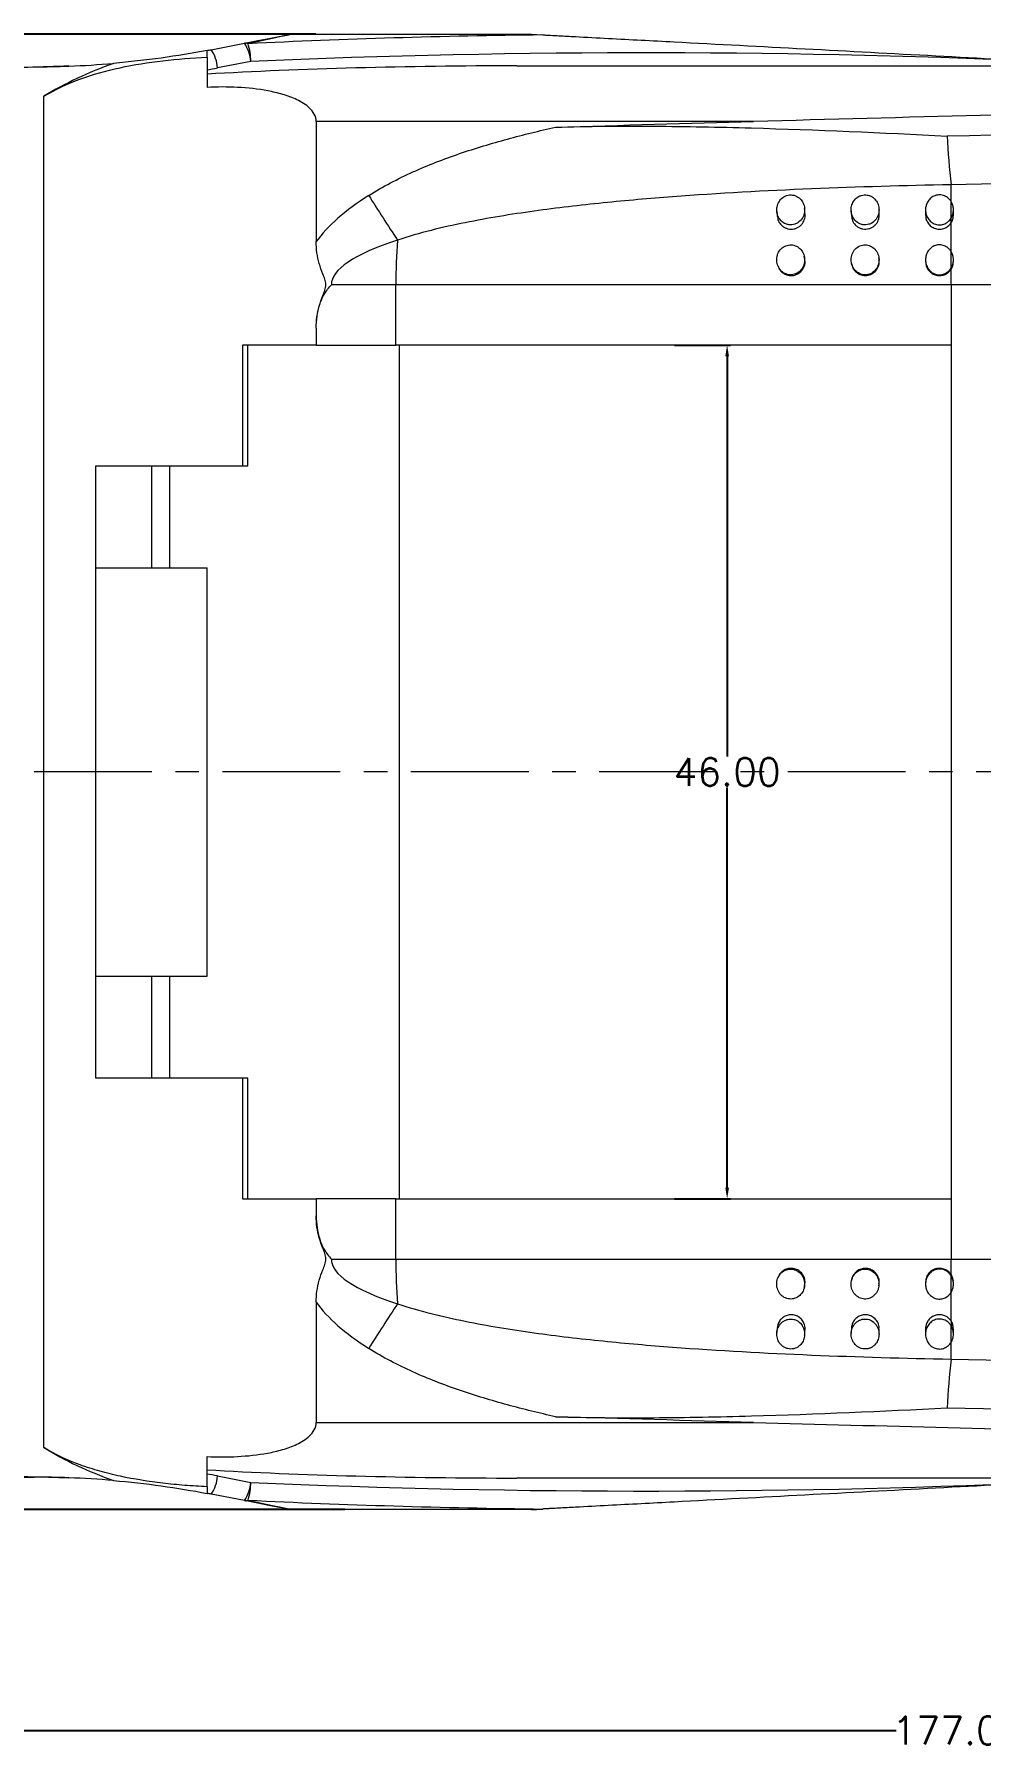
# Model space of a CAD drawing. Header units: inches. Extents: x 1430 to 4816, y 541 to 1061.
# Drawn here: x 2399.8 to 2450.8, y 841.2 to 933.6 of the extents above; entities that cross this region are included whole.
import ezdxf

# ---------------------------------------------------------------- set-up
doc = ezdxf.new("R2010")
doc.units = ezdxf.units.IN
doc.linetypes.add('CENTER', pattern=[10.16, 6.35, -1.27, 1.27, -1.27])
doc.styles.get("Standard").update_dxf_attribs({"font": 'txt', "bigfont": 'gbcbig.shx'})
doc.dimstyles.new('2', dxfattribs={"dimtxt": 1.5, "dimasz": 0.6, "dimexe": 0.18, "dimexo": 0.0625, "dimgap": 0.09, "dimtad": 0, "dimtih": 1, "dimtoh": 1, "dimzin": 0, "dimdsep": 46, "dimtxsty": 'Standard', "dimcen": 0, "dimadec": 0, "dimazin": 2, "dimtfac": 1, "dimtofl": 0, "dimtmove": 0, "dimatfit": 3, "dimfxl": 1, "dimtolj": 1, "dimtzin": 0, "dimarcsym": 0})

# ---------------------------------------------------------------- blocks, each defined once
blk = doc.blocks.new('*D233')
at = {"color": 0, "lineweight": -2}
for p, q in [((2538.107, 872.191), (2538.107, 842.048)), ((2361.107, 863.441), (2361.107, 842.048)), ((2361.707, 842.228), (2446.267, 842.228)), ((2537.507, 842.228), (2452.947, 842.228))]:
    blk.add_line(p, q, dxfattribs=at)
at = {"color": 0}
for points in [[(2361.707, 842.328), (2361.707, 842.128), (2361.107, 842.228)], [(2537.507, 842.328), (2537.507, 842.128), (2538.107, 842.228)]]:
    blk.add_solid(points, dxfattribs=at)
at = {"layer": 'Defpoints', "color": 0}
for p in [(2538.107, 872.253), (2361.107, 863.503), (2538.107, 842.228)]:
    blk.add_point(p, dxfattribs=at)
at = {"color": 0, "insert": (2449.607, 842.228), "char_height": 1.5, "attachment_point": 5}
blk.add_mtext('\\A1;177.00', dxfattribs=at)
blk = doc.blocks.new('*D238')
at = {"color": 0, "lineweight": -2}
for p, q in [((2414.974, 933.628), (2332.845, 933.628)), ((2333.025, 933.028), (2333.025, 894.718)), ((2333.025, 854.728), (2333.025, 893.038)), ((2416.539, 854.128), (2332.845, 854.128))]:
    blk.add_line(p, q, dxfattribs=at)
at = {"color": 0}
for points in [[(2332.925, 933.028), (2333.125, 933.028), (2333.025, 933.628)], [(2332.925, 854.728), (2333.125, 854.728), (2333.025, 854.128)]]:
    blk.add_solid(points, dxfattribs=at)
at = {"layer": 'Defpoints', "color": 0}
for p in [(2333.025, 933.628), (2415.036, 933.628), (2416.602, 854.128)]:
    blk.add_point(p, dxfattribs=at)
at = {"color": 0, "insert": (2333.025, 893.878), "char_height": 1.5, "attachment_point": 5}
blk.add_mtext('\\A1;79.50', dxfattribs=at)
blk = doc.blocks.new('*D260')
at = {"color": 0, "lineweight": -2}
for p, q in [((2434.322, 916.878), (2437.335, 916.878)), ((2437.155, 916.278), (2437.155, 894.718)), ((2437.155, 871.478), (2437.155, 893.038)), ((2434.322, 870.878), (2437.335, 870.878))]:
    blk.add_line(p, q, dxfattribs=at)
at = {"color": 0}
for points in [[(2437.055, 916.278), (2437.255, 916.278), (2437.155, 916.878)], [(2437.055, 871.478), (2437.255, 871.478), (2437.155, 870.878)]]:
    blk.add_solid(points, dxfattribs=at)
at = {"layer": 'Defpoints', "color": 0}
for p in [(2434.26, 916.878), (2437.155, 916.878), (2434.26, 870.878)]:
    blk.add_point(p, dxfattribs=at)
at = {"color": 0, "insert": (2437.155, 893.878), "char_height": 1.5, "attachment_point": 5}
blk.add_mtext('\\A1;46.00', dxfattribs=at)

msp = doc.modelspace()

# ---------------------------------------------------------------- linework, layer by layer
at = {"color": 7, "linetype": 'Continuous', "lineweight": 15}
for p, q in [((2409.335, 932.798), (2411.127, 933.146)), ((2413.704, 933.628), (2426.607, 933.628)), ((2409.107, 932.397), (2409.107, 932.754)), ((2409.107, 932.397), (2409.107, 930.767)), ((2411.465, 932.164), (2409.673, 931.816)), ((2425.818, 931.928), (2458.665, 931.928)), ((2400.305, 857.47), (2400.305, 930.287)), ((2414.998, 928.928), (2414.998, 922.456)), ((2438.582, 928.928), (2414.998, 928.928)), ((2449.23, 923.716), (2449.23, 924.617)), ((2449.357, 923.881), (2449.357, 924.17)), ((2449.23, 921.797), (2449.23, 923.46)), ((2449.23, 921.024), (2449.23, 921.925)), ((2449.357, 921.378), (2449.357, 921.474)), ((2449.23, 920.96), (2449.23, 921.024)), ((2449.23, 920.128), (2449.23, 920.96)), ((2419.289, 920.128), (2415.814, 920.128)), ((2449.23, 920.128), (2419.289, 920.128)), ((2419.289, 916.878), (2419.289, 920.128)), ((2509.554, 920.128), (2449.23, 920.128)), ((2449.23, 920.128), (2449.23, 916.878)), ((2414.998, 917.801), (2414.998, 916.878)), ((2411.028, 916.878), (2411.028, 910.378)), ((2414.998, 916.878), (2411.028, 916.878)), ((2411.307, 910.378), (2411.307, 916.878)), ((2414.998, 916.878), (2419.289, 916.878)), ((2449.23, 916.878), (2419.289, 916.878)), ((2419.489, 870.878), (2419.489, 916.878)), ((2449.23, 916.878), (2449.23, 870.878)), ((2403.107, 910.378), (2411.028, 910.378)), ((2403.107, 877.378), (2403.107, 910.378)), ((2406.107, 910.378), (2406.107, 904.878)), ((2407.107, 904.878), (2407.107, 910.378)), ((2411.028, 910.378), (2411.307, 910.378)), ((2403.107, 904.878), (2409.107, 904.878)), ((2409.107, 882.878), (2409.107, 904.878)), ((2403.107, 882.878), (2409.107, 882.878)), ((2406.107, 882.878), (2406.107, 877.378)), ((2407.107, 877.378), (2407.107, 882.878)), ((2411.028, 877.378), (2403.107, 877.378)), ((2411.028, 877.378), (2411.028, 870.878)), ((2411.307, 877.378), (2411.028, 877.378)), ((2411.307, 870.878), (2411.307, 877.378)), ((2411.028, 870.878), (2414.998, 870.878)), ((2414.998, 870.878), (2414.998, 869.956)), ((2419.289, 870.878), (2414.998, 870.878)), ((2419.289, 870.878), (2449.23, 870.878)), ((2419.289, 867.628), (2419.289, 870.878)), ((2449.23, 870.878), (2449.23, 867.628)), ((2415.814, 867.628), (2419.289, 867.628)), ((2419.289, 867.628), (2449.23, 867.628)), ((2449.23, 866.796), (2449.23, 867.628)), ((2449.23, 867.628), (2509.554, 867.628)), ((2449.23, 866.797), (2449.23, 866.733)), ((2449.23, 865.832), (2449.23, 866.733)), ((2449.23, 864.297), (2449.23, 865.96)), ((2449.357, 866.282), (2449.357, 866.379)), ((2414.998, 865.301), (2414.998, 858.828)), ((2449.23, 864.297), (2449.23, 864.04)), ((2449.23, 863.139), (2449.23, 864.04)), ((2449.357, 863.587), (2449.357, 863.877)), ((2414.998, 858.828), (2438.582, 858.828)), ((2409.107, 855.36), (2409.107, 856.99)), ((2409.673, 855.941), (2411.465, 855.592)), ((2458.665, 855.828), (2425.818, 855.828)), ((2409.107, 855.36), (2409.107, 855.003)), ((2411.127, 854.611), (2409.335, 854.959)), ((2426.607, 854.128), (2413.704, 854.128))]:
    msp.add_line(p, q, dxfattribs=at)
at = {"color": 8, "linetype": 'Continuous', "lineweight": 15}
for p, q in [((2449.23, 924.653), (2449.23, 925.518)), ((2449.23, 862.239), (2449.23, 863.103))]:
    msp.add_line(p, q, dxfattribs=at)
at = {"color": 1, "linetype": 'CENTER', "lineweight": 0}
msp.add_line((2548.373, 893.878), (2355.33, 893.878), dxfattribs=at)
at = {"color": 7, "linetype": 'Continuous', "lineweight": 15, "flags": 128}
for points in [[(2411.127, 933.146), (2411.853, 933.287), (2412.448, 933.403), (2412.913, 933.493), (2413.246, 933.558), (2413.446, 933.597), (2413.513, 933.61)], [(2413.704, 933.628), (2413.637, 933.614), (2413.437, 933.572), (2413.104, 933.501), (2412.639, 933.403), (2412.043, 933.276), (2411.318, 933.122)], [(2426.607, 933.628), (2426.674, 933.625), (2426.874, 933.614), (2427.208, 933.596)], [(2447.854, 924.157), (2447.856, 924.013), (2447.857, 923.87)], [(2449.23, 923.46), (2449.23, 923.588), (2449.23, 923.716)], [(2447.857, 863.889), (2447.856, 863.745), (2447.854, 863.6)], [(2413.513, 854.147), (2413.446, 854.16), (2413.246, 854.199), (2412.913, 854.263), (2412.448, 854.354), (2411.853, 854.47), (2411.127, 854.611)], [(2411.318, 854.634), (2412.043, 854.48), (2412.639, 854.354), (2413.104, 854.256), (2413.437, 854.185), (2413.637, 854.142), (2413.704, 854.128)], [(2426.607, 854.128), (2426.674, 854.132), (2426.874, 854.142), (2427.208, 854.16)]]:
    msp.add_lwpolyline(points, dxfattribs=at)
at = {"color": 7, "linetype": 'Continuous', "lineweight": 15}
for centre, radius, start, end in [((2411.184, 932.825), 0.326, 65.73808, 100.05483), ((2409.546, 932.053), 1.922, 3.32321, 34.65334), ((2408.394, 932.184), 3.071, 359.64173, 17.79741), ((2413.704, 932.628), 1, 90, 101.00354), ((2399.791, 981.878), 50, 280.73811, 281.00354), ((2407.754, 931.704), 1.922, 3.32345, 34.65348), ((2399.791, 981.878), 50, 270, 272.14219), ((2399.791, 981.878), 50, 272.14219, 274.89805), ((2399.938, 981.878), 51, 280.35732, 281.00354), ((2500.371, 931.066), 51.441, 183.25786, 186.19192), ((2529.72, 995.563), 132.316, 212.25746, 213.49861), ((2449.884, 920.161), 30.594, 175.54923, 180.06162), ((2449.884, 867.595), 30.594, 179.93838, 184.45077), ((2529.72, 792.194), 132.316, 146.50139, 147.74254), ((2500.371, 856.69), 51.441, 173.80808, 176.74214), ((2399.791, 805.878), 50, 87.85781, 90), ((2399.791, 805.878), 50, 85.10195, 87.85781), ((2399.938, 805.878), 51, 78.99646, 79.64268), ((2407.754, 856.052), 1.922, 325.34652, 356.67655), ((2409.546, 855.704), 1.922, 325.34666, 356.67679), ((2408.394, 855.573), 3.071, 342.20259, 0.35827), ((2399.791, 805.878), 50, 78.99646, 79.26189), ((2411.184, 854.932), 0.326, 259.94517, 294.26192), ((2413.704, 855.128), 1, 258.99646, 270)]:
    msp.add_arc(centre, radius, start, end, dxfattribs=at)
for centre, major_axis, ratio, start_param, end_param in [((2432.6, 921.628), (74.067, 0), 0.162016, 1.643664, 1.862243), ((2432.747, 921.628), (74.067, 0), 0.148515, 1.25937, 1.862243), ((2413.423, 921.628), (18.947, 0), 0.633333, 2.087641, 2.335565), ((2425.818, 928.928), (31.8, 0), 0.094339, 1.570796, 2.124092), ((2583.707, 920.128), (240.57, 0), 0.027019, 1.900766, 2.163968), ((2465.64, 920.128), (51.474, 0), 0.252555, 2.762234, 2.961568), ((2465.99, 920.128), (50.176, 0), 0.129543, 2.762234, 3.141593), ((2465.99, 867.628), (50.176, 0), 0.129543, 3.141593, 3.520951), ((2465.64, 867.628), (51.474, 0), 0.252555, 3.321618, 3.520951), ((2583.707, 867.628), (240.57, 0), 0.027019, 4.119217, 4.270268), ((2413.423, 866.128), (18.947, 0), 0.633333, 3.947621, 4.195544), ((2137.506, 856.878), (263.647, -0.995), 0.000385, 6.017547, 6.18154), ((2425.818, 858.828), (31.8, 0), 0.094339, 4.159093, 4.712389), ((2432.747, 866.128), (74.067, 0), 0.148515, 4.420943, 5.023815), ((2432.6, 866.128), (74.067, 0), 0.162016, 4.420943, 4.639521)]:
    msp.add_ellipse(centre, major_axis=major_axis, ratio=ratio, start_param=start_param, end_param=end_param, dxfattribs=at)
for points, knots in [([(2427.208, 933.596), (2427.239, 933.595), (2427.274, 933.593), (2427.345, 933.589), (2427.381, 933.587), (2427.49, 933.582), (2427.564, 933.578), (2427.786, 933.566), (2427.934, 933.558), (2428.379, 933.534), (2428.676, 933.519), (2429.566, 933.471), (2430.158, 933.44), (2431.933, 933.346), (2433.113, 933.283), (2436.65, 933.096), (2439.003, 932.971), (2443.705, 932.722), (2446.053, 932.597), (2450.748, 932.348), (2453.095, 932.224), (2455.442, 932.099)], [0, 0, 0, 0, 0.003906, 0.003906, 0.007813, 0.007813, 0.015625, 0.015625, 0.03125, 0.03125, 0.0625, 0.0625, 0.125, 0.125, 0.25, 0.25, 0.5, 0.5, 0.75, 0.75, 1, 1, 1, 1]), ([(2400.305, 930.287), (2400.919, 930.66), (2401.57, 930.962), (2402.942, 931.465), (2403.663, 931.665), (2405.169, 931.991), (2405.938, 932.113), (2407.502, 932.297), (2408.298, 932.359), (2409.107, 932.397)], [0, 0, 0, 0, 0.25, 0.25, 0.5, 0.5, 0.75, 0.75, 1, 1, 1, 1]), ([(2409.107, 932.754), (2408.31, 932.603), (2407.485, 932.466), (2405.799, 932.233), (2404.938, 932.136), (2404.061, 932.061)], [0, 0, 0, 0, 0.5, 0.5, 1, 1, 1, 1]), ([(2401.66, 931.913), (2400.183, 931.858), (2398.705, 931.829), (2395.75, 931.776), (2394.272, 931.755), (2392.794, 931.736)], [0, 0, 0, 0, 0.5, 0.5, 1, 1, 1, 1]), ([(2414.998, 928.928), (2414.998, 929.069), (2414.958, 929.205), (2414.828, 929.449), (2414.739, 929.558), (2414.541, 929.747), (2414.43, 929.831), (2414.2, 929.979), (2414.08, 930.044), (2413.71, 930.22), (2413.45, 930.313), (2412.924, 930.467), (2412.658, 930.528), (2411.853, 930.679), (2411.305, 930.737), (2410.205, 930.796), (2409.656, 930.796), (2409.107, 930.767)], [0, 0, 0, 0, 0.0625, 0.0625, 0.125, 0.125, 0.1875, 0.1875, 0.25, 0.25, 0.375, 0.375, 0.5, 0.5, 0.75, 0.75, 1, 1, 1, 1]), ([(2487.508, 930.177), (2479.355, 929.997), (2471.202, 929.795), (2454.894, 929.37), (2446.739, 929.147), (2438.582, 928.928)], [0, 0, 0, 0, 0.5, 0.5, 1, 1, 1, 1]), ([(2417.826, 924.943), (2418.592, 925.428), (2419.392, 925.84), (2421.031, 926.578), (2421.871, 926.902), (2423.578, 927.489), (2424.44, 927.749), (2426.168, 928.22), (2427.036, 928.43), (2427.906, 928.622)], [0, 0, 0, 0, 0.25, 0.25, 0.5, 0.5, 0.75, 0.75, 1, 1, 1, 1]), ([(2427.906, 928.622), (2429.664, 928.676), (2431.423, 928.687), (2434.941, 928.664), (2436.7, 928.63), (2441.978, 928.483), (2445.498, 928.329), (2449.013, 928.143)], [0, 0, 0, 0, 0.25, 0.25, 0.5, 0.5, 1, 1, 1, 1]), ([(2449.23, 925.518), (2446.722, 925.471), (2444.216, 925.401), (2439.21, 925.195), (2436.71, 925.06), (2432.966, 924.777), (2431.719, 924.669), (2429.228, 924.416), (2427.984, 924.271), (2425.5, 923.925), (2424.258, 923.724), (2422.411, 923.352), (2421.799, 923.216), (2420.582, 922.908), (2419.978, 922.737), (2419.381, 922.535)], [0, 0, 0, 0, 0.25, 0.25, 0.5, 0.5, 0.625, 0.625, 0.75, 0.75, 0.875, 0.875, 0.9375, 0.9375, 1, 1, 1, 1]), ([(2439.833, 924.124), (2439.837, 924.028), (2439.878, 923.836), (2440.042, 923.573), (2440.269, 923.416), (2440.482, 923.359), (2440.649, 923.356), (2440.813, 923.391), (2441.015, 923.488), (2441.213, 923.687), (2441.331, 923.975), (2441.346, 924.268), (2441.269, 924.54), (2441.133, 924.736), (2440.981, 924.861), (2440.844, 924.932), (2440.689, 924.974), (2440.522, 924.978), (2440.358, 924.943), (2440.163, 924.85), (2439.977, 924.672), (2439.852, 924.412), (2439.828, 924.221), (2439.833, 924.124)], [0, 0, 0, 0, 0.063695, 0.12662, 0.187663, 0.218007, 0.247821, 0.277835, 0.308465, 0.370722, 0.434531, 0.498902, 0.562937, 0.626036, 0.658165, 0.687883, 0.718807, 0.74833, 0.77787, 0.80934, 0.871833, 0.935612, 1, 1, 1, 1]), ([(2444.241, 924.879), (2444.15, 924.826), (2443.999, 924.688), (2443.869, 924.433), (2443.827, 924.149), (2443.881, 923.857), (2444.038, 923.59), (2444.262, 923.425), (2444.474, 923.362), (2444.641, 923.354), (2444.806, 923.385), (2445.01, 923.476), (2445.212, 923.668), (2445.338, 923.953), (2445.359, 924.247), (2445.288, 924.522), (2445.155, 924.723), (2445.005, 924.851), (2444.869, 924.925), (2444.715, 924.971), (2444.547, 924.979), (2444.384, 924.948), (2444.286, 924.905), (2444.241, 924.879)], [0, 0, 0, 0, 0.062228, 0.125747, 0.189878, 0.253701, 0.316788, 0.378016, 0.408412, 0.438296, 0.46828, 0.498894, 0.561045, 0.624789, 0.689182, 0.753329, 0.816576, 0.848785, 0.878589, 0.909565, 0.939124, 0.968606, 1, 1, 1, 1]), ([(2449.23, 924.617), (2449.23, 924.617), (2449.219, 924.636), (2449.197, 924.667), (2449.15, 924.727), (2449.058, 924.821), (2448.919, 924.911), (2448.753, 924.963), (2448.622, 924.978), (2448.489, 924.969), (2448.321, 924.924), (2448.14, 924.817), (2447.986, 924.643), (2447.887, 924.438), (2447.845, 924.214), (2447.863, 923.982), (2447.945, 923.754), (2448.097, 923.552), (2448.314, 923.405), (2448.578, 923.342), (2448.846, 923.384), (2449.077, 923.518), (2449.186, 923.647), (2449.23, 923.716), (2449.23, 923.716)], [0, 0, 0, 0, 0.000047, 0.018346, 0.03194, 0.063433, 0.125451, 0.156565, 0.186415, 0.216281, 0.247144, 0.30894, 0.372138, 0.436336, 0.500993, 0.56535, 0.629641, 0.692822, 0.754437, 0.814841, 0.875194, 0.936698, 0.999965, 1, 1, 1, 1]), ([(2439.835, 924.085), (2439.84, 924.039), (2439.848, 923.947), (2439.856, 923.855), (2439.861, 923.81)], [0, 0, 0, 0, 0.500003, 1, 1, 1, 1]), ([(2439.872, 923.81), (2439.877, 923.752), (2439.888, 923.605), (2439.999, 923.422), (2440.143, 923.282), (2440.278, 923.199), (2440.429, 923.143), (2440.593, 923.122), (2440.758, 923.137), (2440.915, 923.188), (2441.056, 923.269), (2441.211, 923.412), (2441.329, 923.63), (2441.375, 923.828), (2441.353, 923.923), (2441.351, 923.932)], [0, 0, 0, 0, 0.0821185, 0.2102547, 0.276191, 0.3398634, 0.4053545, 0.4690962, 0.5340455, 0.5985009, 0.6629317, 0.7283481, 0.857374, 0.9865897, 1, 1, 1, 1]), ([(2441.355, 923.933), (2441.352, 923.983), (2441.344, 924.082), (2441.337, 924.182), (2441.334, 924.232)], [0, 0, 0, 0, 0.499998, 1, 1, 1, 1]), ([(2443.844, 924.12), (2443.846, 924.073), (2443.851, 923.98), (2443.856, 923.886), (2443.858, 923.839)], [0, 0, 0, 0, 0.500003, 1, 1, 1, 1]), ([(2443.863, 923.84), (2443.873, 923.76), (2443.893, 923.589), (2444.025, 923.388), (2444.181, 923.254), (2444.322, 923.179), (2444.478, 923.133), (2444.643, 923.123), (2444.807, 923.149), (2444.959, 923.209), (2445.092, 923.299), (2445.235, 923.447), (2445.346, 923.658), (2445.35, 923.827), (2445.351, 923.906)], [0, 0, 0, 0, 0.113964, 0.242459, 0.307832, 0.371255, 0.436252, 0.500272, 0.564663, 0.629548, 0.693448, 0.759117, 0.887986, 1, 1, 1, 1]), ([(2445.357, 923.905), (2445.355, 923.954), (2445.352, 924.052), (2445.348, 924.15), (2445.346, 924.199)], [0, 0, 0, 0, 0.5, 1, 1, 1, 1]), ([(2447.863, 923.87), (2447.865, 923.816), (2447.869, 923.69), (2447.951, 923.494), (2448.101, 923.306), (2448.319, 923.17), (2448.579, 923.113), (2448.844, 923.151), (2449.078, 923.272), (2449.179, 923.397), (2449.23, 923.46)], [0, 0, 0, 0, 0.097233, 0.226188, 0.355014, 0.483595, 0.612287, 0.741192, 0.87032, 1, 1, 1, 1]), ([(2449.23, 923.716), (2449.244, 923.74), (2449.272, 923.788), (2449.304, 923.864), (2449.333, 923.954), (2449.354, 924.06), (2449.36, 924.178), (2449.351, 924.295), (2449.326, 924.408), (2449.287, 924.517), (2449.249, 924.584), (2449.23, 924.617)], [0, 0, 0, 0, 0.081154, 0.16373, 0.248401, 0.372697, 0.499662, 0.624959, 0.750851, 0.876537, 1, 1, 1, 1]), ([(2449.23, 923.46), (2449.268, 923.529), (2449.344, 923.665), (2449.352, 923.81), (2449.356, 923.881)], [0, 0, 0, 0, 0.508048, 1, 1, 1, 1]), ([(2414.998, 917.801), (2414.998, 918.204), (2415.049, 918.6), (2415.212, 919.177), (2415.282, 919.367), (2415.394, 919.648), (2415.432, 919.741), (2415.494, 919.933), (2415.517, 920.033), (2415.516, 920.234), (2415.491, 920.334), (2415.429, 920.524), (2415.391, 920.616), (2415.28, 920.895), (2415.211, 921.082), (2415.103, 921.464), (2415.063, 921.659), (2415.01, 922.054), (2414.998, 922.255), (2414.998, 922.456)], [0, 0, 0, 0, 0.25, 0.25, 0.375, 0.375, 0.4375, 0.4375, 0.5, 0.5, 0.5625, 0.5625, 0.625, 0.625, 0.75, 0.75, 0.875, 0.875, 1, 1, 1, 1]), ([(2440.025, 920.928), (2440.091, 920.851), (2440.252, 920.723), (2440.55, 920.646), (2440.854, 920.699), (2441.112, 920.875), (2441.286, 921.141), (2441.35, 921.454), (2441.301, 921.766), (2441.148, 922.034), (2440.91, 922.224), (2440.614, 922.303), (2440.308, 922.251), (2440.05, 922.077), (2439.877, 921.817), (2439.808, 921.508), (2439.853, 921.194), (2439.957, 921.007), (2440.025, 920.928)], [0, 0, 0, 0, 0.061839, 0.122296, 0.182594, 0.244053, 0.307281, 0.371824, 0.436399, 0.499877, 0.561676, 0.622076, 0.682368, 0.744027, 0.807373, 0.871829, 0.936331, 1, 1, 1, 1]), ([(2444.055, 920.908), (2444.124, 920.834), (2444.289, 920.712), (2444.59, 920.645), (2444.892, 920.71), (2445.145, 920.895), (2445.309, 921.167), (2445.364, 921.481), (2445.305, 921.79), (2445.144, 922.054), (2444.898, 922.236), (2444.597, 922.304), (2444.294, 922.24), (2444.044, 922.057), (2443.88, 921.792), (2443.821, 921.482), (2443.875, 921.168), (2443.985, 920.985), (2444.055, 920.908)], [0, 0, 0, 0, 0.0617, 0.122088, 0.182442, 0.244048, 0.307416, 0.372008, 0.436535, 0.499895, 0.561547, 0.621871, 0.682245, 0.74406, 0.807515, 0.872007, 0.936457, 1, 1, 1, 1]), ([(2449.23, 921.925), (2449.215, 921.948), (2449.184, 921.994), (2449.13, 922.056), (2449.06, 922.121), (2448.971, 922.184), (2448.826, 922.255), (2448.623, 922.296), (2448.378, 922.259), (2448.159, 922.142), (2447.988, 921.959), (2447.879, 921.732), (2447.84, 921.479), (2447.877, 921.224), (2447.986, 920.991), (2448.16, 920.806), (2448.381, 920.689), (2448.627, 920.653), (2448.828, 920.695), (2448.973, 920.766), (2449.072, 920.837), (2449.16, 920.922), (2449.207, 920.99), (2449.23, 921.024)], [0, 0, 0, 0, 0.021416, 0.042491, 0.063451, 0.094742, 0.125483, 0.186337, 0.247171, 0.308919, 0.372027, 0.436384, 0.501487, 0.566592, 0.630913, 0.693916, 0.755572, 0.816417, 0.877342, 0.907511, 0.937984, 0.968806, 1, 1, 1, 1]), ([(2439.895, 921.137), (2439.899, 921.129), (2439.905, 921.114), (2439.911, 921.098), (2439.915, 921.091)], [0, 0, 0, 0, 0.500023, 1, 1, 1, 1]), ([(2439.921, 921.092), (2439.96, 921.014), (2440.044, 920.848), (2440.286, 920.68), (2440.578, 920.609), (2440.829, 920.65), (2441.007, 920.738), (2441.125, 920.829), (2441.224, 920.942), (2441.32, 921.114), (2441.378, 921.326), (2441.341, 921.481), (2441.326, 921.541)], [0, 0, 0, 0, 0.117501, 0.250223, 0.382891, 0.515541, 0.582235, 0.648858, 0.715499, 0.78223, 0.915054, 1, 1, 1, 1]), ([(2441.339, 921.543), (2441.334, 921.563), (2441.325, 921.604), (2441.315, 921.645), (2441.311, 921.665)], [0, 0, 0, 0, 0.499992, 1, 1, 1, 1]), ([(2443.861, 921.284), (2443.863, 921.272), (2443.868, 921.248), (2443.873, 921.224), (2443.876, 921.212)], [0, 0, 0, 0, 0.500002, 1, 1, 1, 1]), ([(2443.89, 921.213), (2443.895, 921.175), (2443.914, 921.04), (2444.06, 920.835), (2444.231, 920.736), (2444.317, 920.687)], [0, 0, 0, 0, 0.166306, 0.582391, 1, 1, 1, 1]), ([(2444.317, 920.687), (2444.412, 920.659), (2444.604, 920.604), (2444.903, 920.669), (2445.156, 920.837), (2445.316, 921.089), (2445.377, 921.316), (2445.348, 921.437), (2445.341, 921.464)], [0, 0, 0, 0, 0.189163, 0.378281, 0.567367, 0.75648, 0.945747, 1, 1, 1, 1]), ([(2445.352, 921.466), (2445.35, 921.484), (2445.346, 921.52), (2445.341, 921.557), (2445.339, 921.575)], [0, 0, 0, 0, 0.499997, 1, 1, 1, 1]), ([(2447.854, 921.43), (2447.855, 921.415), (2447.856, 921.385), (2447.858, 921.355), (2447.858, 921.34)], [0, 0, 0, 0, 0.500001, 1, 1, 1, 1]), ([(2447.864, 921.341), (2447.87, 921.278), (2447.882, 921.135), (2447.99, 920.933), (2448.16, 920.76), (2448.378, 920.651), (2448.62, 920.615), (2448.859, 920.659), (2449.077, 920.773), (2449.179, 920.898), (2449.23, 920.96)], [0, 0, 0, 0, 0.103269, 0.231352, 0.359424, 0.487522, 0.615627, 0.743725, 0.871801, 1, 1, 1, 1]), ([(2449.23, 921.024), (2449.243, 921.047), (2449.27, 921.092), (2449.301, 921.165), (2449.331, 921.253), (2449.352, 921.357), (2449.36, 921.476), (2449.352, 921.595), (2449.327, 921.711), (2449.288, 921.823), (2449.249, 921.891), (2449.23, 921.925)], [0, 0, 0, 0, 0.082275, 0.164756, 0.248189, 0.373326, 0.49926, 0.624861, 0.750434, 0.875738, 1, 1, 1, 1]), ([(2449.23, 920.96), (2449.267, 921.026), (2449.341, 921.156), (2449.352, 921.305), (2449.357, 921.379)], [0, 0, 0, 0, 0.501235, 1, 1, 1, 1]), ([(2414.998, 917.801), (2414.998, 918.226), (2415.051, 918.642), (2415.245, 919.246), (2415.33, 919.442), (2415.487, 919.715), (2415.544, 919.803), (2415.671, 919.972), (2415.742, 920.054), (2415.814, 920.128)], [0, 0, 0, 0, 0.5, 0.5, 0.75, 0.75, 0.875, 0.875, 1, 1, 1, 1]), ([(2414.998, 865.301), (2414.998, 865.704), (2415.049, 866.1), (2415.212, 866.677), (2415.282, 866.867), (2415.394, 867.148), (2415.432, 867.241), (2415.494, 867.433), (2415.517, 867.533), (2415.516, 867.734), (2415.491, 867.834), (2415.429, 868.024), (2415.391, 868.116), (2415.28, 868.395), (2415.211, 868.582), (2415.103, 868.964), (2415.063, 869.159), (2415.01, 869.554), (2414.998, 869.755), (2414.998, 869.956)], [0, 0, 0, 0, 0.25, 0.25, 0.375, 0.375, 0.4375, 0.4375, 0.5, 0.5, 0.5625, 0.5625, 0.625, 0.625, 0.75, 0.75, 0.875, 0.875, 1, 1, 1, 1]), ([(2414.998, 869.956), (2414.998, 869.743), (2415.012, 869.533), (2415.071, 869.115), (2415.117, 868.907), (2415.247, 868.506), (2415.33, 868.314), (2415.486, 868.042), (2415.544, 867.954), (2415.671, 867.784), (2415.741, 867.703), (2415.814, 867.628)], [0, 0, 0, 0, 0.25, 0.25, 0.5, 0.5, 0.75, 0.75, 0.875, 0.875, 1, 1, 1, 1]), ([(2440.054, 865.705), (2440.123, 865.632), (2440.29, 865.513), (2440.594, 865.453), (2440.892, 865.524), (2441.136, 865.708), (2441.295, 865.973), (2441.351, 866.283), (2441.293, 866.597), (2441.126, 866.867), (2440.872, 867.05), (2440.569, 867.112), (2440.269, 867.042), (2440.02, 866.854), (2439.86, 866.582), (2439.808, 866.269), (2439.869, 865.959), (2439.982, 865.78), (2440.054, 865.705)], [0, 0, 0, 0, 0.061714, 0.12203, 0.182435, 0.244221, 0.307662, 0.372174, 0.436648, 0.499936, 0.561504, 0.621868, 0.682324, 0.744082, 0.807471, 0.871958, 0.936428, 1, 1, 1, 1]), ([(2439.915, 866.666), (2439.911, 866.658), (2439.905, 866.641), (2439.898, 866.626), (2439.895, 866.618)], [0, 0, 0, 0, 0.499978, 1, 1, 1, 1]), ([(2441.329, 866.218), (2441.341, 866.266), (2441.374, 866.396), (2441.331, 866.62), (2441.212, 866.847), (2441.022, 867.02), (2440.789, 867.121), (2440.534, 867.139), (2440.286, 867.073), (2440.081, 866.927), (2439.954, 866.779), (2439.927, 866.681), (2439.922, 866.663)], [0, 0, 0, 0, 0.067478, 0.184823, 0.29871, 0.410802, 0.522697, 0.635254, 0.748264, 0.861319, 0.974658, 1, 1, 1, 1]), ([(2444.094, 865.678), (2444.166, 865.609), (2444.338, 865.499), (2444.644, 865.454), (2444.939, 865.542), (2445.174, 865.739), (2445.321, 866.012), (2445.363, 866.325), (2445.291, 866.635), (2445.111, 866.896), (2444.849, 867.065), (2444.543, 867.11), (2444.247, 867.024), (2444.007, 866.823), (2443.86, 866.543), (2443.823, 866.227), (2443.898, 865.921), (2444.019, 865.749), (2444.094, 865.678)], [0, 0, 0, 0, 0.061502, 0.121741, 0.182252, 0.244254, 0.307899, 0.372492, 0.436872, 0.499945, 0.561303, 0.621588, 0.68214, 0.744117, 0.807711, 0.872271, 0.936644, 1, 1, 1, 1]), ([(2445.342, 866.298), (2445.349, 866.331), (2445.371, 866.449), (2445.317, 866.655), (2445.188, 866.877), (2444.989, 867.04), (2444.75, 867.129), (2444.494, 867.134), (2444.25, 867.054), (2444.051, 866.899), (2443.92, 866.716), (2443.894, 866.585), (2443.884, 866.536)], [0, 0, 0, 0, 0.046251, 0.16049, 0.272092, 0.382237, 0.49214, 0.602374, 0.71272, 0.822856, 0.933104, 1, 1, 1, 1]), ([(2449.23, 866.733), (2449.214, 866.756), (2449.183, 866.802), (2449.128, 866.865), (2449.057, 866.931), (2448.967, 866.994), (2448.82, 867.065), (2448.618, 867.104), (2448.374, 867.066), (2448.154, 866.946), (2447.983, 866.76), (2447.875, 866.527), (2447.841, 866.273), (2447.88, 866.021), (2447.99, 865.794), (2448.161, 865.613), (2448.38, 865.497), (2448.625, 865.46), (2448.826, 865.502), (2448.972, 865.573), (2449.071, 865.644), (2449.16, 865.73), (2449.207, 865.798), (2449.23, 865.832)], [0, 0, 0, 0, 0.021265, 0.042237, 0.063158, 0.094228, 0.124985, 0.185694, 0.246358, 0.307858, 0.370714, 0.43489, 0.499846, 0.564788, 0.628954, 0.691828, 0.753322, 0.813947, 0.874687, 0.905399, 0.936661, 0.968074, 1, 1, 1, 1]), ([(2449.23, 866.797), (2449.176, 866.862), (2449.069, 866.992), (2448.838, 867.106), (2448.586, 867.142), (2448.335, 867.092), (2448.114, 866.963), (2447.953, 866.768), (2447.867, 866.574), (2447.868, 866.454), (2447.869, 866.416)], [0, 0, 0, 0, 0.134131, 0.268278, 0.40204, 0.536036, 0.670372, 0.804363, 0.938685, 1, 1, 1, 1]), ([(2449.348, 866.379), (2449.351, 866.404), (2449.363, 866.513), (2449.312, 866.66), (2449.249, 866.765), (2449.23, 866.797)], [0, 0, 0, 0, 0.1669997, 0.7506875, 1, 1, 1, 1]), ([(2449.23, 865.832), (2449.243, 865.854), (2449.269, 865.899), (2449.3, 865.97), (2449.33, 866.057), (2449.352, 866.16), (2449.36, 866.279), (2449.353, 866.398), (2449.328, 866.515), (2449.289, 866.629), (2449.25, 866.698), (2449.23, 866.733)], [0, 0, 0, 0, 0.082394, 0.164906, 0.248218, 0.373774, 0.499364, 0.625415, 0.750673, 0.875996, 1, 1, 1, 1]), ([(2441.311, 866.094), (2441.316, 866.114), (2441.326, 866.155), (2441.335, 866.196), (2441.34, 866.216)], [0, 0, 0, 0, 0.500006, 1, 1, 1, 1]), ([(2443.875, 866.539), (2443.872, 866.527), (2443.867, 866.502), (2443.862, 866.479), (2443.86, 866.467)], [0, 0, 0, 0, 0.499993, 1, 1, 1, 1]), ([(2445.34, 866.188), (2445.342, 866.206), (2445.346, 866.242), (2445.351, 866.278), (2445.353, 866.296)], [0, 0, 0, 0, 0.500003, 1, 1, 1, 1]), ([(2447.858, 866.417), (2447.858, 866.402), (2447.856, 866.372), (2447.855, 866.341), (2447.854, 866.326)], [0, 0, 0, 0, 0.5, 1, 1, 1, 1]), ([(2419.381, 865.221), (2419.978, 865.02), (2420.582, 864.849), (2421.799, 864.541), (2422.411, 864.405), (2424.258, 864.033), (2425.5, 863.832), (2427.984, 863.486), (2429.228, 863.341), (2431.719, 863.088), (2432.966, 862.98), (2436.71, 862.697), (2439.21, 862.562), (2444.216, 862.356), (2446.722, 862.286), (2449.23, 862.239)], [0, 0, 0, 0, 0.0625, 0.0625, 0.125, 0.125, 0.25, 0.25, 0.375, 0.375, 0.5, 0.5, 0.75, 0.75, 1, 1, 1, 1]), ([(2440.138, 862.941), (2440.179, 862.909), (2440.266, 862.852), (2440.42, 862.796), (2440.585, 862.775), (2440.806, 862.802), (2441.042, 862.923), (2441.227, 863.139), (2441.331, 863.4), (2441.346, 863.688), (2441.263, 863.98), (2441.097, 864.198), (2440.914, 864.322), (2440.757, 864.382), (2440.591, 864.405), (2440.425, 864.386), (2440.27, 864.332), (2440.087, 864.216), (2439.917, 864.008), (2439.825, 863.721), (2439.831, 863.43), (2439.929, 863.16), (2440.057, 863.005), (2440.138, 862.941)], [0, 0, 0, 0, 0.031897, 0.061411, 0.091321, 0.121567, 0.182432, 0.245032, 0.308776, 0.372942, 0.436778, 0.499412, 0.530424, 0.560501, 0.590581, 0.62083, 0.650845, 0.681956, 0.744617, 0.808636, 0.873052, 0.937011, 1, 1, 1, 1]), ([(2439.861, 863.949), (2439.857, 863.903), (2439.848, 863.811), (2439.84, 863.719), (2439.835, 863.673)], [0, 0, 0, 0, 0.499998, 1, 1, 1, 1]), ([(2441.351, 863.826), (2441.353, 863.834), (2441.381, 863.943), (2441.324, 864.146), (2441.178, 864.39), (2440.97, 864.552), (2440.729, 864.631), (2440.494, 864.631), (2440.277, 864.564), (2440.087, 864.436), (2439.944, 864.248), (2439.867, 864.075), (2439.87, 863.972), (2439.87, 863.948)], [0, 0, 0, 0, 0.011929, 0.165392, 0.274098, 0.383342, 0.479975, 0.569013, 0.655854, 0.748983, 0.851098, 0.96548, 1, 1, 1, 1]), ([(2441.334, 863.526), (2441.337, 863.576), (2441.345, 863.677), (2441.352, 863.777), (2441.356, 863.827)], [0, 0, 0, 0, 0.500003, 1, 1, 1, 1]), ([(2444.241, 862.878), (2444.286, 862.852), (2444.383, 862.808), (2444.547, 862.778), (2444.714, 862.785), (2444.868, 862.831), (2445.004, 862.905), (2445.154, 863.033), (2445.287, 863.233), (2445.359, 863.507), (2445.338, 863.8), (2445.215, 864.083), (2445.015, 864.276), (2444.813, 864.37), (2444.649, 864.402), (2444.482, 864.396), (2444.323, 864.35), (2444.179, 864.271), (2444.018, 864.129), (2443.881, 863.903), (2443.827, 863.61), (2443.868, 863.325), (2443.999, 863.069), (2444.149, 862.931), (2444.241, 862.878)], [0, 0, 0, 0, 0.031307, 0.060709, 0.090212, 0.121117, 0.150872, 0.183029, 0.246122, 0.310093, 0.374205, 0.437605, 0.499499, 0.53011, 0.560067, 0.590032, 0.620487, 0.650743, 0.682248, 0.74555, 0.809827, 0.874154, 0.937678, 1, 1, 1, 1]), ([(2443.859, 863.919), (2443.856, 863.872), (2443.851, 863.778), (2443.846, 863.683), (2443.844, 863.636)], [0, 0, 0, 0, 0.499997, 1, 1, 1, 1]), ([(2445.341, 863.854), (2445.347, 863.898), (2445.363, 864.027), (2445.276, 864.249), (2445.099, 864.469), (2444.855, 864.602), (2444.609, 864.641), (2444.38, 864.605), (2444.176, 864.506), (2444.008, 864.348), (2443.889, 864.144), (2443.871, 863.993), (2443.862, 863.917)], [0, 0, 0, 0, 0.0637412, 0.1883451, 0.3136763, 0.4203943, 0.5138607, 0.6021775, 0.6898651, 0.7854026, 0.8912555, 1, 1, 1, 1]), ([(2445.346, 863.558), (2445.348, 863.607), (2445.352, 863.706), (2445.355, 863.804), (2445.357, 863.853)], [0, 0, 0, 0, 0.500001, 1, 1, 1, 1]), ([(2449.23, 864.297), (2449.18, 864.358), (2449.079, 864.484), (2448.85, 864.603), (2448.604, 864.641), (2448.373, 864.603), (2448.171, 864.502), (2448.003, 864.344), (2447.894, 864.135), (2447.844, 863.972), (2447.858, 863.89), (2447.859, 863.888)], [0, 0, 0, 0, 0.126552, 0.260079, 0.378648, 0.489205, 0.599971, 0.717236, 0.847246, 0.995624, 1, 1, 1, 1]), ([(2449.23, 864.04), (2449.215, 864.063), (2449.186, 864.107), (2449.132, 864.168), (2449.062, 864.235), (2448.97, 864.301), (2448.812, 864.376), (2448.588, 864.415), (2448.322, 864.356), (2448.101, 864.209), (2447.947, 864.006), (2447.863, 863.777), (2447.845, 863.542), (2447.887, 863.317), (2447.987, 863.112), (2448.142, 862.937), (2448.325, 862.831), (2448.495, 862.787), (2448.629, 862.778), (2448.761, 862.795), (2448.883, 862.835), (2448.995, 862.894), (2449.088, 862.966), (2449.168, 863.049), (2449.209, 863.109), (2449.23, 863.139)], [0, 0, 0, 0, 0.020679, 0.040815, 0.060619, 0.092027, 0.122534, 0.183115, 0.243847, 0.305864, 0.369444, 0.434126, 0.499262, 0.564195, 0.628423, 0.691984, 0.75408, 0.785037, 0.815037, 0.845064, 0.876422, 0.906777, 0.939137, 0.968955, 1, 1, 1, 1]), ([(2449.344, 863.876), (2449.344, 863.954), (2449.344, 864.099), (2449.266, 864.234), (2449.23, 864.297)], [0, 0, 0, 0, 0.538939, 1, 1, 1, 1]), ([(2449.23, 863.139), (2449.243, 863.161), (2449.269, 863.205), (2449.3, 863.276), (2449.328, 863.36), (2449.351, 863.461), (2449.36, 863.578), (2449.354, 863.696), (2449.33, 863.815), (2449.292, 863.931), (2449.25, 864.004), (2449.23, 864.04)], [0, 0, 0, 0, 0.082025, 0.164809, 0.248802, 0.374701, 0.500009, 0.626766, 0.750867, 0.877428, 1, 1, 1, 1]), ([(2427.906, 859.134), (2427.036, 859.326), (2426.168, 859.537), (2424.44, 860.008), (2423.578, 860.268), (2421.871, 860.855), (2421.031, 861.179), (2419.392, 861.916), (2418.592, 862.328), (2417.826, 862.814)], [0, 0, 0, 0, 0.25, 0.25, 0.5, 0.5, 0.75, 0.75, 1, 1, 1, 1]), ([(2427.906, 859.134), (2429.664, 859.081), (2431.422, 859.07), (2434.941, 859.092), (2436.701, 859.127), (2441.979, 859.274), (2445.498, 859.427), (2449.013, 859.614)], [0, 0, 0, 0, 0.25, 0.25, 0.5, 0.5, 1, 1, 1, 1]), ([(2409.107, 856.99), (2409.657, 856.96), (2410.204, 856.961), (2411.294, 857.019), (2411.836, 857.075), (2412.644, 857.225), (2412.913, 857.286), (2413.444, 857.441), (2413.705, 857.534), (2414.077, 857.711), (2414.197, 857.776), (2414.427, 857.924), (2414.538, 858.007), (2414.738, 858.198), (2414.828, 858.307), (2414.957, 858.549), (2414.998, 858.687), (2414.998, 858.828)], [0, 0, 0, 0, 0.25, 0.25, 0.5, 0.5, 0.625, 0.625, 0.75, 0.75, 0.8125, 0.8125, 0.875, 0.875, 0.9375, 0.9375, 1, 1, 1, 1]), ([(2438.582, 858.828), (2445.572, 858.641), (2452.562, 858.45), (2466.539, 858.081), (2473.527, 857.903), (2480.514, 857.739)], [0, 0, 0, 0, 0.5, 0.5, 1, 1, 1, 1]), ([(2409.107, 855.36), (2408.703, 855.379), (2408.301, 855.404), (2407.506, 855.468), (2407.113, 855.506), (2405.945, 855.643), (2405.182, 855.764), (2404.064, 856.004), (2403.696, 856.094), (2402.968, 856.299), (2402.612, 856.414), (2401.573, 856.793), (2400.918, 857.097), (2400.305, 857.47)], [0, 0, 0, 0, 0.125, 0.125, 0.25, 0.25, 0.5, 0.5, 0.625, 0.625, 0.75, 0.75, 1, 1, 1, 1]), ([(2392.794, 856.02), (2394.272, 856.002), (2395.75, 855.981), (2398.705, 855.928), (2400.183, 855.899), (2401.66, 855.843)], [0, 0, 0, 0, 0.5, 0.5, 1, 1, 1, 1]), ([(2404.061, 855.696), (2404.938, 855.621), (2405.799, 855.523), (2407.485, 855.29), (2408.31, 855.154), (2409.107, 855.003)], [0, 0, 0, 0, 0.5, 0.5, 1, 1, 1, 1]), ([(2455.442, 855.657), (2453.095, 855.533), (2450.748, 855.408), (2446.052, 855.159), (2443.703, 855.035), (2439.002, 854.786), (2436.649, 854.661), (2433.111, 854.473), (2431.93, 854.411), (2430.156, 854.316), (2429.563, 854.285), (2428.674, 854.238), (2428.377, 854.222), (2427.932, 854.199), (2427.784, 854.191), (2427.563, 854.179), (2427.489, 854.175), (2427.38, 854.169), (2427.344, 854.167), (2427.274, 854.164), (2427.238, 854.162), (2427.208, 854.16)], [0, 0, 0, 0, 0.25, 0.25, 0.5, 0.5, 0.75, 0.75, 0.875, 0.875, 0.9375, 0.9375, 0.96875, 0.96875, 0.984375, 0.984375, 0.992188, 0.992188, 0.996094, 0.996094, 1, 1, 1, 1])]:
    msp.add_open_spline(points, degree=3, knots=knots, dxfattribs=at)
for points in [[(2427.906, 928.622), (2431.464, 928.731), (2435.023, 928.833), (2438.582, 928.928)], [(2487.556, 928.714), (2474.708, 928.563), (2461.86, 928.377), (2449.013, 928.143)], [(2449.013, 859.614), (2459.527, 859.422), (2470.042, 859.263), (2480.557, 859.128)], [(2438.582, 858.828), (2435.023, 858.924), (2431.464, 859.026), (2427.906, 859.134)]]:
    msp.add_open_spline(points, degree=3, dxfattribs=at)

# ---------------------------------------------------------------- dimensions: what is measured, and where the dimension line sits
for base, p1, p2, picture, middle in [((2333.025, 933.628), (2416.602, 854.128), (2415.036, 933.628), '*D238', (2333.025, 893.878)), ((2437.155, 916.878), (2434.26, 870.878), (2434.26, 916.878), '*D260', (2437.155, 893.878))]:
    dim = msp.add_linear_dim(base=base, p1=p1, p2=p2, angle=90, dimstyle='2')
    dim.commit()
    dim.dimension.update_dxf_attribs({"geometry": picture, "text_midpoint": middle})
dim = msp.add_linear_dim(base=(2538.107, 842.228), p1=(2361.107, 863.503), p2=(2538.107, 872.253), dimstyle='2')
dim.commit()
dim.dimension.update_dxf_attribs({"geometry": '*D233', "text_midpoint": (2449.607, 842.228)})

doc.saveas('drawing.dxf')
